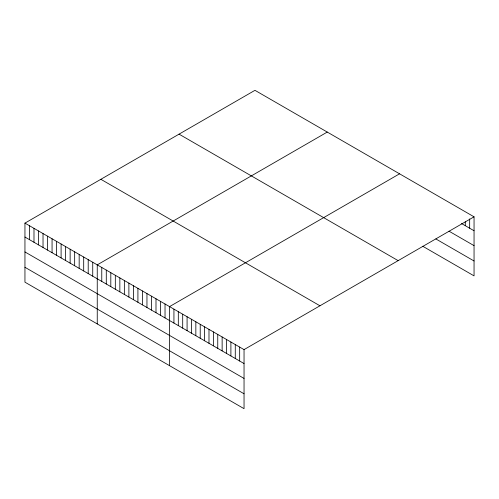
<?xml version="1.0" encoding="UTF-8"?>
<svg xmlns="http://www.w3.org/2000/svg" width="499" height="499" viewBox="0 0 499 499"><rect width="100%" height="100%" fill="white"/><g stroke="black" fill="none" stroke-linecap="round" stroke-linejoin="round"><path stroke-width="0.75" d="M24.95 223.122L244.042 349.612L244.042 408.675L24.95 282.178L24.95 223.122L254.958 90.325L474.05 216.822L474.05 275.878L422.722 246.244M327.257 132.067L97.249 264.863L97.249 323.926M399.556 173.814L169.554 306.604L169.554 365.667M244.042 349.612L474.05 216.822M461.531 223.527L474.05 230.75M449.013 231.187L474.05 245.645M435.864 238.94L474.05 260.989M179.054 134.15L398.146 260.64M100.854 179.297L319.946 305.787M24.95 237.05L244.042 363.546M24.95 251.945L244.042 378.435M24.95 267.289L244.042 393.78M469.665 218.936L469.665 228.224M465.286 221.824L465.286 225.691M239.663 347.079L239.663 361.014M235.279 344.553L235.279 358.488M230.9 342.021L230.9 355.955M226.515 339.495L226.515 353.423M222.136 336.962L222.136 350.897M217.751 334.43L217.751 348.364M213.372 331.904L213.372 345.838M208.987 329.371L208.987 343.306M204.609 326.845L204.609 340.78M200.224 324.313L200.224 338.247M195.845 321.786L195.845 335.715M191.46 319.254L191.46 333.189M187.081 316.722L187.081 330.656M182.696 314.195L182.696 328.13M178.318 311.663L178.318 325.598M173.933 309.137L173.933 323.065M165.032 303.997L165.032 317.932M160.516 301.384L160.516 315.318M155.994 298.776L155.994 312.711M151.478 296.169L151.478 310.104M146.956 293.562L146.956 307.496M142.44 290.948L142.44 304.883M137.917 288.341L137.917 302.275M133.401 285.734L133.401 299.668M128.885 283.126L128.885 297.055M124.363 280.513L124.363 294.447M119.847 277.906L119.847 291.84M115.325 275.298L115.325 289.233M110.809 272.691L110.809 286.619M106.287 270.078L106.287 284.012M101.771 267.47L101.771 281.405M92.733 262.256L92.733 276.184M88.211 259.642L88.211 273.577M83.695 257.035L83.695 270.969M79.173 254.428L79.173 268.362M74.657 251.82L74.657 265.749M70.141 249.207L70.141 263.141M65.619 246.6L65.619 260.534M61.103 243.992L61.103 257.927M56.58 241.379L56.58 255.313M52.064 238.772L52.064 252.706M47.542 236.164L47.542 250.099M43.026 233.557L43.026 247.492M38.504 230.943L38.504 244.878M33.988 228.336L33.988 242.271M29.466 225.729L29.466 239.663"/></g></svg>
